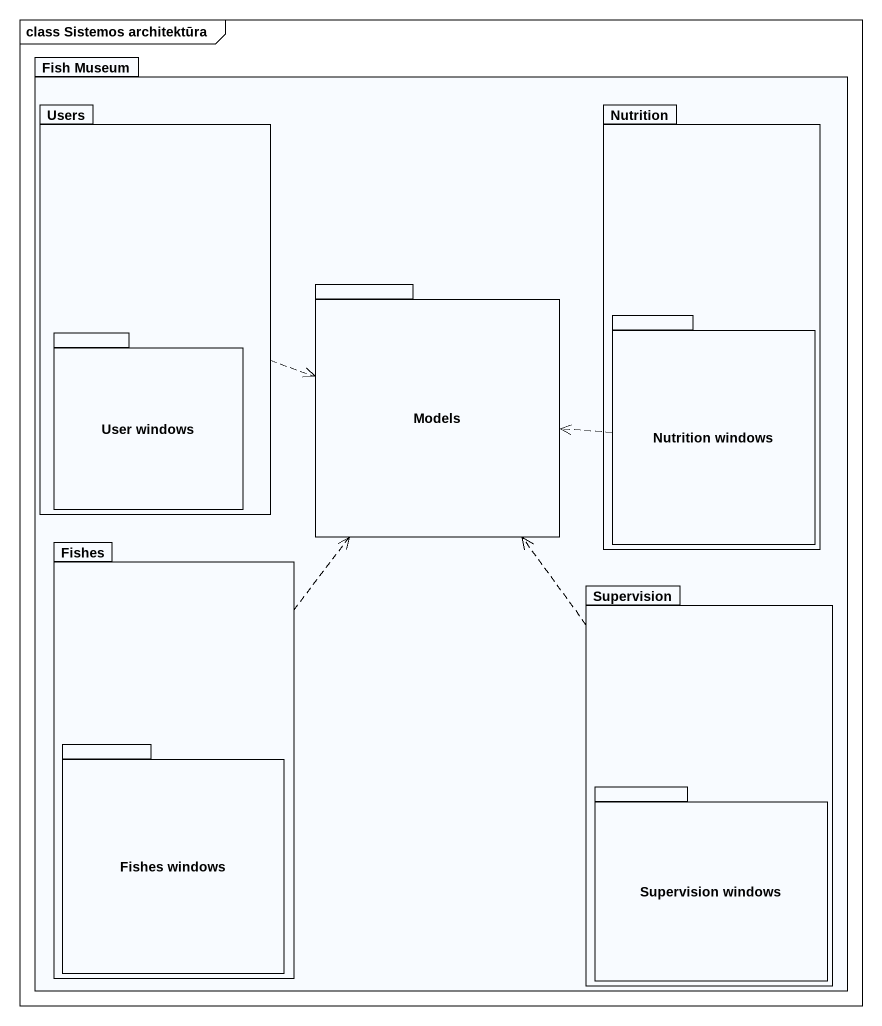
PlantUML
@startuml
mainframe class Sistemos architektūra
package "Fish Museum" as Fish_Museum {
  package Users {
    package "User windows" as User_windows {
    }
  }
  package Nutrition {
    package "Nutrition windows" as Nutrition_windows {
    }
  }
  package Models {
  }
  package Fishes {
    package "Fishes windows" as Fishes_windows {
    }
  }
  package Supervision {
    package "Supervision windows" as Supervision_windows {
    }
  }
}
Users .right.> Models
Nutrition_windows .left.> Models
Fishes .up.> Models
Supervision .up.> Models
@enduml
